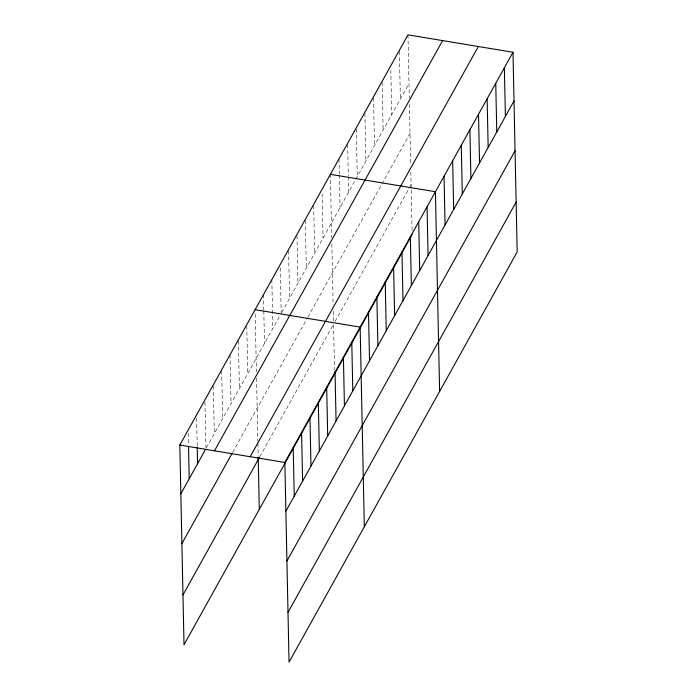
<?xml version="1.0" encoding="UTF-8"?>
<svg xmlns="http://www.w3.org/2000/svg" width="697" height="697" viewBox="0 0 697 697"><rect width="100%" height="100%" fill="white"/><g stroke="black" fill="none" stroke-linecap="round" stroke-linejoin="round"><path stroke-width="0.52" stroke-dasharray="3.48 2.61" d="M206.469 447.727L280.185 315.183M281.754 312.361L355.243 180.218M355.749 179.303L408.982 83.588M232.606 452.423L307.368 317.998M307.891 317.057L410.028 133.406M259.815 456.744L333.532 324.192L334.49 369.854M335.057 321.456L409.575 187.458M410.089 186.552L411.099 184.722M407.963 34.85L409.287 98.12M409.418 104.341L410.672 164.414M410.829 171.898L412.058 230.385M399.364 51.43L400.366 99.087M390.817 70.179L391.74 114.578M382.13 82.42L383.123 130.078M373.514 97.92L374.507 145.577M364.888 113.419L365.89 161.068M356.272 128.91L357.273 176.568M347.655 144.41L348.308 175.818M348.334 176.899L348.657 192.067M339.012 158.82L339.334 173.989M339.352 175.069L340.031 207.558M330.395 174.32L331.72 237.59M331.85 243.811L333.131 304.946M333.262 311.367L333.471 320.986M322.119 193.696L323.051 238.095M313.685 205.484L314.687 253.142M305.321 220.522L306.323 268.179M296.957 235.569L297.959 283.217M288.593 250.606L289.595 298.264M280.272 267.814L281.231 313.302M271.839 279.602L272.858 328.339M263.475 294.648L263.797 309.808M263.815 310.897L264.494 343.386M255.207 314.016L256.418 371.919M256.548 378.14L257.873 441.384M257.916 443.527L258.186 456.352M246.773 325.813L247.766 373.47M238.409 340.85L239.402 388.508M230.019 354.808L231.038 403.546M221.672 370.935L222.674 418.592M213.308 385.972L214.31 433.63M204.97 402.099L205.92 447.587M196.624 418.226L197.242 447.465M188.26 433.264L188.512 445.174"/><path stroke-width="1.05" d="M412.145 234.54L184.008 644.742L179.826 445.052L407.963 34.85L512.992 52.258L517.174 251.948L289.037 662.15L284.855 462.459L512.992 52.258M180.845 493.79L205.423 449.609M214.484 450.802L442.621 40.592M181.891 543.608L232.084 453.364M250.197 456.718L478.325 46.516M182.971 594.933L259.293 457.685M285.875 511.197L514.011 100.995M286.92 561.015L515.057 150.805M288 612.332L516.128 202.13M330.395 174.32L435.425 191.727L439.607 391.418M255.111 309.686L360.14 327.093L364.322 526.784M179.826 445.052L284.855 462.459M504.367 67.748L505.395 116.486M495.75 83.248L496.769 131.986M487.133 98.747L488.153 147.485M478.517 114.238L479.536 162.976M469.9 129.738L470.919 178.476M461.275 145.237L462.303 193.975M452.658 160.728L453.677 209.466M444.041 176.228L445.061 224.965M427.061 206.765L428.08 255.503M418.697 221.812L419.716 270.549M410.333 236.849L411.352 285.587M401.969 251.887L402.988 300.625M393.596 266.934L394.624 315.671M385.232 281.971L386.26 330.709M376.868 297.009L377.887 345.747M368.504 312.056L369.523 360.793M351.776 342.131L352.795 390.869M343.412 357.178L344.431 405.915M335.048 372.215L336.067 420.953M334.534 371.937L334.577 374.01M326.684 387.253L327.703 435.991M318.32 402.3L319.339 451.037M309.956 417.337L310.975 466.075M301.583 432.375L302.611 481.113M293.219 447.422L294.239 496.159M258.204 457.424L259.293 509.376M197.242 447.465L197.582 463.714M188.53 446.263L189.218 478.752"/></g></svg>
